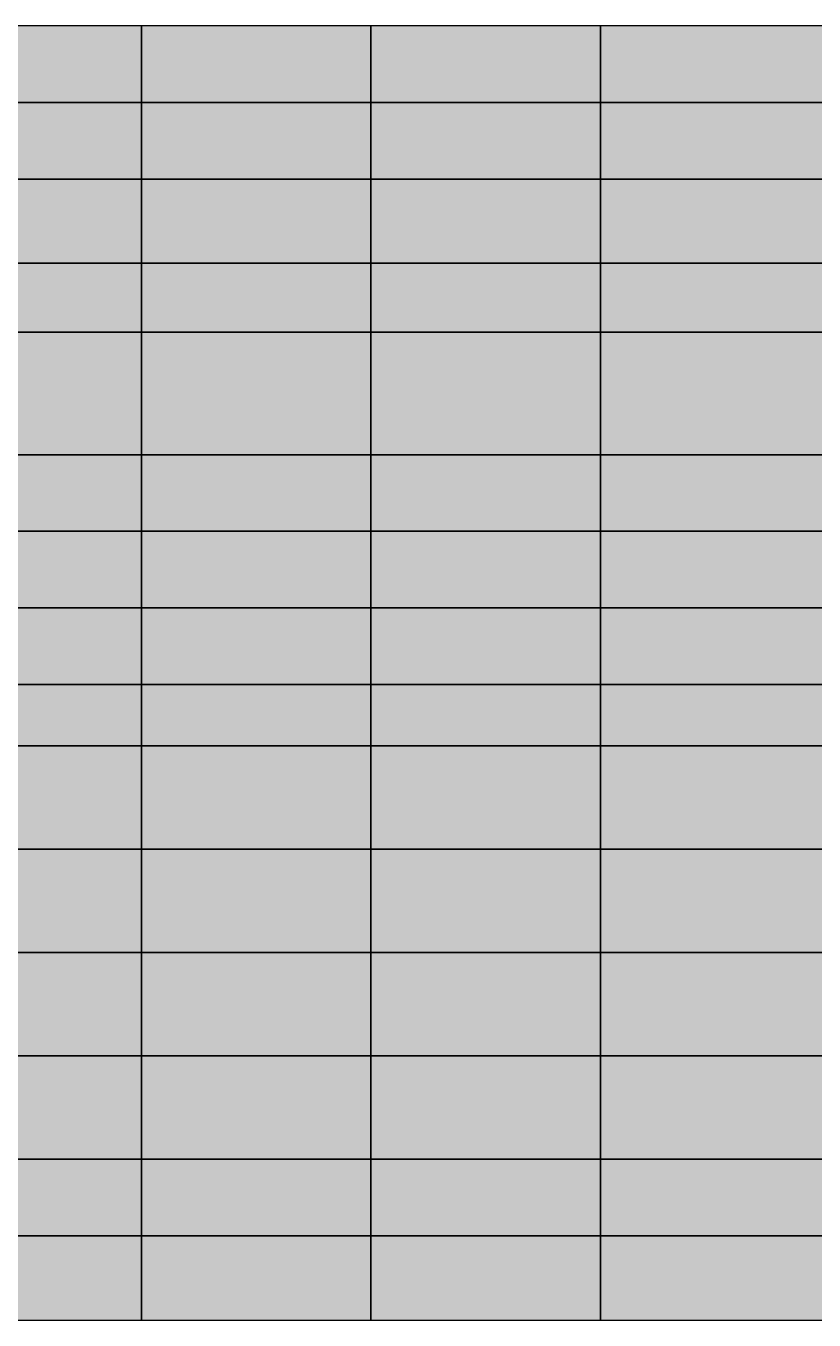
# Model space of a CAD drawing. Header units: inches. Extents: x -100 to 147, y -140 to 41.
# Drawn here: x -58.51 to -48.21, y -41.4 to -24.5 of the extents above; entities that cross this region are included whole.
import ezdxf

# ---------------------------------------------------------------- set-up
doc = ezdxf.new("R2010")
doc.units = ezdxf.units.IN
doc.header["$MEASUREMENT"] = 0
for name, color, linetype in [('Contour 1-01', 7, 'Continuous'), ('Contour 1-04', 7, 'Continuous'), ('Contour 1-06', 7, 'Continuous'), ('Contour 1-09', 7, 'Continuous'), ('Contour 1-10', 7, 'Continuous'), ('Mesh-Ac1①', 7, 'Continuous'), ('Mesh-Acs', 7, 'Continuous'), ('Mesh-Ag1', 7, 'Continuous'), ('Mesh-Dc1', 7, 'Continuous'), ('Mesh-Dg1', 7, 'Continuous'), ('Mesh-Ds1', 7, 'Continuous'), ('Undeformed Mesh-Ac1①', 7, 'Continuous'), ('Undeformed Mesh-Acs', 7, 'Continuous'), ('Undeformed Mesh-Ag1', 7, 'Continuous'), ('Undeformed Mesh-Dc1', 7, 'Continuous'), ('Undeformed Mesh-Dg1', 7, 'Continuous'), ('Undeformed Mesh-Ds1', 7, 'Continuous')]:
    doc.layers.add(name, color=color, linetype=linetype)

msp = doc.modelspace()

# ---------------------------------------------------------------- linework, layer by layer
at = {"color": 7, "true_color": 0xffffff, "transparency": 33554687}
for points in [[(-57, -24.5), (-60, -24.5), (-60, -25.5)], [(-57, -24.5), (-60, -25.5), (-57, -25.5)], [(-54, -24.5), (-57, -24.5), (-57, -25.5)], [(-54, -24.5), (-57, -25.5), (-54, -25.5)], [(-51, -24.5), (-54, -24.5), (-54, -25.5)], [(-51, -24.5), (-54, -25.5), (-51, -25.5)], [(-48, -24.5), (-51, -24.5), (-51, -25.5)], [(-48, -24.5), (-51, -25.5), (-48, -25.5)], [(-60, -26.5), (-57, -26.5), (-57, -25.5)], [(-60, -26.5), (-57, -25.5), (-60, -25.5)], [(-57, -26.5), (-54, -26.5), (-54, -25.5)], [(-57, -26.5), (-54, -25.5), (-57, -25.5)], [(-54, -26.5), (-51, -26.5), (-51, -25.5)], [(-54, -26.5), (-51, -25.5), (-54, -25.5)], [(-51, -26.5), (-48, -26.5), (-48, -25.5)], [(-51, -26.5), (-48, -25.5), (-51, -25.5)], [(-60, -27.6), (-57, -27.6), (-57, -26.5)], [(-60, -27.6), (-57, -26.5), (-60, -26.5)], [(-57, -27.6), (-54, -27.6), (-54, -26.5)], [(-57, -27.6), (-54, -26.5), (-57, -26.5)], [(-54, -27.6), (-51, -27.6), (-51, -26.5)], [(-54, -27.6), (-51, -26.5), (-54, -26.5)], [(-51, -27.6), (-48, -27.6), (-48, -26.5)], [(-51, -27.6), (-48, -26.5), (-51, -26.5)], [(-60, -28.5), (-57, -28.5), (-57, -27.6)], [(-60, -28.5), (-57, -27.6), (-60, -27.6)], [(-57, -28.5), (-54, -28.5), (-54, -27.6)], [(-57, -28.5), (-54, -27.6), (-57, -27.6)], [(-54, -28.5), (-51, -28.5), (-51, -27.6)], [(-54, -28.5), (-51, -27.6), (-54, -27.6)], [(-51, -28.5), (-48, -28.5), (-48, -27.6)], [(-51, -28.5), (-48, -27.6), (-51, -27.6)], [(-57, -28.5), (-60, -28.5), (-60, -30.1)], [(-57, -28.5), (-60, -30.1), (-57, -30.1)], [(-54, -28.5), (-57, -28.5), (-57, -30.1)], [(-54, -28.5), (-57, -30.1), (-54, -30.1)], [(-51, -28.5), (-54, -28.5), (-54, -30.1)], [(-51, -28.5), (-54, -30.1), (-51, -30.1)], [(-48, -28.5), (-51, -28.5), (-51, -30.1)], [(-48, -28.5), (-51, -30.1), (-48, -30.1)], [(-60, -31.1), (-57, -31.1), (-57, -30.1)], [(-60, -31.1), (-57, -30.1), (-60, -30.1)], [(-57, -31.1), (-54, -31.1), (-54, -30.1)], [(-57, -31.1), (-54, -30.1), (-57, -30.1)], [(-54, -31.1), (-51, -31.1), (-51, -30.1)], [(-54, -31.1), (-51, -30.1), (-54, -30.1)], [(-51, -31.1), (-48, -31.1), (-48, -30.1)], [(-51, -31.1), (-48, -30.1), (-51, -30.1)], [(-57, -31.1), (-60, -31.1), (-60, -32.1)], [(-57, -31.1), (-60, -32.1), (-57, -32.1)], [(-54, -31.1), (-57, -31.1), (-57, -32.1)], [(-54, -31.1), (-57, -32.1), (-54, -32.1)], [(-51, -31.1), (-54, -31.1), (-54, -32.1)], [(-51, -31.1), (-54, -32.1), (-51, -32.1)], [(-48, -31.1), (-51, -31.1), (-51, -32.1)], [(-48, -31.1), (-51, -32.1), (-48, -32.1)], [(-60, -32.1), (-60, -33.1), (-57, -33.1)], [(-60, -32.1), (-57, -33.1), (-57, -32.1)], [(-57, -32.1), (-57, -33.1), (-54, -33.1)], [(-57, -32.1), (-54, -33.1), (-54, -32.1)], [(-54, -32.1), (-54, -33.1), (-51, -33.1)], [(-54, -32.1), (-51, -33.1), (-51, -32.1)], [(-51, -32.1), (-51, -33.1), (-48, -33.1)], [(-51, -32.1), (-48, -33.1), (-48, -32.1)], [(-60, -33.9), (-57, -33.9), (-57, -33.1)], [(-60, -33.9), (-57, -33.1), (-60, -33.1)], [(-57, -33.9), (-54, -33.9), (-54, -33.1)], [(-57, -33.9), (-54, -33.1), (-57, -33.1)], [(-54, -33.9), (-51, -33.9), (-51, -33.1)], [(-54, -33.9), (-51, -33.1), (-54, -33.1)], [(-51, -33.9), (-48, -33.9), (-48, -33.1)], [(-51, -33.9), (-48, -33.1), (-51, -33.1)], [(-60, -33.9), (-60, -35.25), (-57, -35.25)], [(-60, -33.9), (-57, -35.25), (-57, -33.9)], [(-57, -35.25), (-54, -35.25), (-54, -33.9)], [(-57, -35.25), (-54, -33.9), (-57, -33.9)], [(-54, -35.25), (-51, -35.25), (-51, -33.9)], [(-54, -35.25), (-51, -33.9), (-54, -33.9)], [(-51, -35.25), (-48, -35.25), (-48, -33.9)], [(-51, -35.25), (-48, -33.9), (-51, -33.9)], [(-60, -36.6), (-57, -36.6), (-57, -35.25)], [(-60, -36.6), (-57, -35.25), (-60, -35.25)], [(-57, -36.6), (-54, -36.6), (-54, -35.25)], [(-57, -36.6), (-54, -35.25), (-57, -35.25)], [(-54, -36.6), (-51, -36.6), (-51, -35.25)], [(-54, -36.6), (-51, -35.25), (-54, -35.25)], [(-51, -36.6), (-48, -36.6), (-48, -35.25)], [(-51, -36.6), (-48, -35.25), (-51, -35.25)], [(-60, -37.95), (-57, -37.95), (-57, -36.6)], [(-60, -37.95), (-57, -36.6), (-60, -36.6)], [(-57, -37.95), (-54, -37.95), (-54, -36.6)], [(-57, -37.95), (-54, -36.6), (-57, -36.6)], [(-54, -37.95), (-51, -37.95), (-51, -36.6)], [(-54, -37.95), (-51, -36.6), (-54, -36.6)], [(-51, -37.95), (-48, -37.95), (-48, -36.6)], [(-51, -37.95), (-48, -36.6), (-51, -36.6)], [(-57, -37.95), (-60, -37.95), (-60, -39.3)], [(-57, -37.95), (-60, -39.3), (-57, -39.3)], [(-54, -37.95), (-57, -37.95), (-57, -39.3)], [(-54, -37.95), (-57, -39.3), (-54, -39.3)], [(-51, -37.95), (-54, -37.95), (-54, -39.3)], [(-51, -37.95), (-54, -39.3), (-51, -39.3)], [(-48, -37.95), (-51, -37.95), (-51, -39.3)], [(-48, -37.95), (-51, -39.3), (-48, -39.3)], [(-60, -39.3), (-60, -40.3), (-57, -40.3)], [(-60, -39.3), (-57, -40.3), (-57, -39.3)], [(-57, -39.3), (-57, -40.3), (-54, -40.3)], [(-57, -39.3), (-54, -40.3), (-54, -39.3)], [(-51, -39.3), (-54, -39.3), (-54, -40.3)], [(-51, -39.3), (-54, -40.3), (-51, -40.3)], [(-48, -39.3), (-51, -39.3), (-51, -40.3)], [(-48, -39.3), (-51, -40.3), (-48, -40.3)], [(-60, -40.3), (-60, -41.4), (-57, -41.4)], [(-60, -40.3), (-57, -41.4), (-57, -40.3)], [(-57, -41.4), (-54, -41.4), (-54, -40.3)], [(-57, -41.4), (-54, -40.3), (-57, -40.3)], [(-54, -41.4), (-51, -41.4), (-51, -40.3)], [(-54, -41.4), (-51, -40.3), (-54, -40.3)], [(-51, -41.4), (-48, -41.4), (-48, -40.3)], [(-51, -41.4), (-48, -40.3), (-51, -40.3)]]:
    msp.add_solid(points, dxfattribs=at)
at = {"layer": 'Contour 1-01', "color": 5, "true_color": 0x0000ff}
for points in [[(-60, -33.9), (-57, -33.9), (-57, -33.1)], [(-60, -33.9), (-57, -33.1), (-60, -33.1)], [(-57, -33.9), (-54, -33.9), (-54, -33.1)], [(-57, -33.9), (-54, -33.1), (-57, -33.1)], [(-54, -33.9), (-51, -33.9), (-51, -33.1)], [(-54, -33.9), (-51, -33.1), (-54, -33.1)], [(-51, -33.9), (-48, -33.9), (-48, -33.1)], [(-51, -33.9), (-48, -33.1), (-51, -33.1)], [(-60, -33.9), (-60, -35.25), (-57, -35.25)], [(-60, -33.9), (-57, -35.25), (-57, -33.9)], [(-57, -35.25), (-54, -35.25), (-54, -33.9)], [(-57, -35.25), (-54, -33.9), (-57, -33.9)], [(-54, -35.25), (-51, -35.25), (-51, -33.9)], [(-54, -35.25), (-51, -33.9), (-54, -33.9)], [(-51, -35.25), (-48, -35.25), (-48, -33.9)], [(-51, -35.25), (-48, -33.9), (-51, -33.9)], [(-60, -36.6), (-57, -36.6), (-57, -35.25)], [(-60, -36.6), (-57, -35.25), (-60, -35.25)], [(-57, -36.6), (-54, -36.6), (-54, -35.25)], [(-57, -36.6), (-54, -35.25), (-57, -35.25)], [(-54, -36.6), (-51, -36.6), (-51, -35.25)], [(-54, -36.6), (-51, -35.25), (-54, -35.25)], [(-51, -36.6), (-48, -36.6), (-48, -35.25)], [(-51, -36.6), (-48, -35.25), (-51, -35.25)], [(-60, -37.95), (-57, -37.95), (-57, -36.6)], [(-60, -37.95), (-57, -36.6), (-60, -36.6)], [(-57, -37.95), (-54, -37.95), (-54, -36.6)], [(-57, -37.95), (-54, -36.6), (-57, -36.6)], [(-54, -37.95), (-51, -37.95), (-51, -36.6)], [(-54, -37.95), (-51, -36.6), (-54, -36.6)], [(-51, -37.95), (-48, -37.95), (-48, -36.6)], [(-51, -37.95), (-48, -36.6), (-51, -36.6)], [(-57, -37.95), (-60, -37.95), (-60, -39.3)], [(-57, -37.95), (-60, -39.3), (-57, -39.3)], [(-54, -37.95), (-57, -37.95), (-57, -39.3)], [(-54, -37.95), (-57, -39.3), (-54, -39.3)], [(-51, -37.95), (-54, -37.95), (-54, -39.3)], [(-51, -37.95), (-54, -39.3), (-51, -39.3)], [(-48, -37.95), (-51, -37.95), (-51, -39.3)], [(-48, -37.95), (-51, -39.3), (-48, -39.3)]]:
    msp.add_solid(points, dxfattribs=at)
at = {"layer": 'Contour 1-04', "color": 120, "true_color": 0x00ffaa}
for points in [[(-57, -24.5), (-60, -24.5), (-60, -25.5)], [(-57, -24.5), (-60, -25.5), (-57, -25.5)], [(-54, -24.5), (-57, -24.5), (-57, -25.5)], [(-54, -24.5), (-57, -25.5), (-54, -25.5)], [(-51, -24.5), (-54, -24.5), (-54, -25.5)], [(-51, -24.5), (-54, -25.5), (-51, -25.5)], [(-48, -24.5), (-51, -24.5), (-51, -25.5)], [(-48, -24.5), (-51, -25.5), (-48, -25.5)]]:
    msp.add_solid(points, dxfattribs=at)
at = {"layer": 'Contour 1-06', "color": 80, "true_color": 0x38ff00}
for points in [[(-60, -26.5), (-57, -26.5), (-57, -25.5)], [(-60, -26.5), (-57, -25.5), (-60, -25.5)], [(-57, -26.5), (-54, -26.5), (-54, -25.5)], [(-57, -26.5), (-54, -25.5), (-57, -25.5)], [(-54, -26.5), (-51, -26.5), (-51, -25.5)], [(-54, -26.5), (-51, -25.5), (-54, -25.5)], [(-51, -26.5), (-48, -26.5), (-48, -25.5)], [(-51, -26.5), (-48, -25.5), (-51, -25.5)], [(-60, -27.6), (-57, -27.6), (-57, -26.5)], [(-60, -27.6), (-57, -26.5), (-60, -26.5)], [(-57, -27.6), (-54, -27.6), (-54, -26.5)], [(-57, -27.6), (-54, -26.5), (-57, -26.5)], [(-54, -27.6), (-51, -27.6), (-51, -26.5)], [(-54, -27.6), (-51, -26.5), (-54, -26.5)], [(-51, -27.6), (-48, -27.6), (-48, -26.5)], [(-51, -27.6), (-48, -26.5), (-51, -26.5)], [(-60, -28.5), (-57, -28.5), (-57, -27.6)], [(-60, -28.5), (-57, -27.6), (-60, -27.6)], [(-57, -28.5), (-54, -28.5), (-54, -27.6)], [(-57, -28.5), (-54, -27.6), (-57, -27.6)], [(-54, -28.5), (-51, -28.5), (-51, -27.6)], [(-54, -28.5), (-51, -27.6), (-54, -27.6)], [(-51, -28.5), (-48, -28.5), (-48, -27.6)], [(-51, -28.5), (-48, -27.6), (-51, -27.6)], [(-57, -28.5), (-60, -28.5), (-60, -30.1)], [(-57, -28.5), (-60, -30.1), (-57, -30.1)], [(-54, -28.5), (-57, -28.5), (-57, -30.1)], [(-54, -28.5), (-57, -30.1), (-54, -30.1)], [(-51, -28.5), (-54, -28.5), (-54, -30.1)], [(-51, -28.5), (-54, -30.1), (-51, -30.1)], [(-48, -28.5), (-51, -28.5), (-51, -30.1)], [(-48, -28.5), (-51, -30.1), (-48, -30.1)]]:
    msp.add_solid(points, dxfattribs=at)
at = {"layer": 'Contour 1-09', "color": 30, "true_color": 0xff7100}
for points in [[(-57, -31.1), (-60, -31.1), (-60, -32.1)], [(-57, -31.1), (-60, -32.1), (-57, -32.1)], [(-54, -31.1), (-57, -31.1), (-57, -32.1)], [(-54, -31.1), (-57, -32.1), (-54, -32.1)], [(-51, -31.1), (-54, -31.1), (-54, -32.1)], [(-51, -31.1), (-54, -32.1), (-51, -32.1)], [(-48, -31.1), (-51, -31.1), (-51, -32.1)], [(-48, -31.1), (-51, -32.1), (-48, -32.1)], [(-60, -40.3), (-60, -41.4), (-57, -41.4)], [(-60, -40.3), (-57, -41.4), (-57, -40.3)], [(-57, -41.4), (-54, -41.4), (-54, -40.3)], [(-57, -41.4), (-54, -40.3), (-57, -40.3)]]:
    msp.add_solid(points, dxfattribs=at)
at = {"layer": 'Contour 1-10', "color": 1, "true_color": 0xff0000}
for points in [[(-60, -31.1), (-57, -31.1), (-57, -30.1)], [(-60, -31.1), (-57, -30.1), (-60, -30.1)], [(-57, -31.1), (-54, -31.1), (-54, -30.1)], [(-57, -31.1), (-54, -30.1), (-57, -30.1)], [(-54, -31.1), (-51, -31.1), (-51, -30.1)], [(-54, -31.1), (-51, -30.1), (-54, -30.1)], [(-51, -31.1), (-48, -31.1), (-48, -30.1)], [(-51, -31.1), (-48, -30.1), (-51, -30.1)], [(-60, -32.1), (-60, -33.1), (-57, -33.1)], [(-60, -32.1), (-57, -33.1), (-57, -32.1)], [(-57, -32.1), (-57, -33.1), (-54, -33.1)], [(-57, -32.1), (-54, -33.1), (-54, -32.1)], [(-54, -32.1), (-54, -33.1), (-51, -33.1)], [(-54, -32.1), (-51, -33.1), (-51, -32.1)], [(-51, -32.1), (-51, -33.1), (-48, -33.1)], [(-51, -32.1), (-48, -33.1), (-48, -32.1)], [(-60, -39.3), (-60, -40.3), (-57, -40.3)], [(-60, -39.3), (-57, -40.3), (-57, -39.3)], [(-57, -39.3), (-57, -40.3), (-54, -40.3)], [(-57, -39.3), (-54, -40.3), (-54, -39.3)], [(-51, -39.3), (-54, -39.3), (-54, -40.3)], [(-51, -39.3), (-54, -40.3), (-51, -40.3)], [(-48, -39.3), (-51, -39.3), (-51, -40.3)], [(-48, -39.3), (-51, -40.3), (-48, -40.3)], [(-54, -41.4), (-51, -41.4), (-51, -40.3)], [(-54, -41.4), (-51, -40.3), (-54, -40.3)], [(-51, -41.4), (-48, -41.4), (-48, -40.3)], [(-51, -41.4), (-48, -40.3), (-51, -40.3)]]:
    msp.add_solid(points, dxfattribs=at)
at = {"layer": 'Mesh-Ac1①', "color": 18, "true_color": 0x000000, "transparency": 33554559}
for p, q in [((-57, -24.5), (-60, -24.5)), ((-57, -25.5), (-57, -24.5)), ((-54, -24.5), (-57, -24.5)), ((-57, -24.5), (-57, -25.5)), ((-54, -25.5), (-54, -24.5)), ((-51, -24.5), (-54, -24.5)), ((-54, -24.5), (-54, -25.5)), ((-51, -25.5), (-51, -24.5)), ((-48, -24.5), (-51, -24.5)), ((-51, -24.5), (-51, -25.5)), ((-57, -25.5), (-60, -25.5)), ((-60, -25.5), (-57, -25.5)), ((-57, -26.5), (-57, -25.5)), ((-54, -25.5), (-57, -25.5)), ((-57, -25.5), (-57, -26.5)), ((-57, -25.5), (-54, -25.5)), ((-54, -26.5), (-54, -25.5)), ((-51, -25.5), (-54, -25.5)), ((-54, -25.5), (-54, -26.5)), ((-54, -25.5), (-51, -25.5)), ((-51, -26.5), (-51, -25.5)), ((-48, -25.5), (-51, -25.5)), ((-51, -25.5), (-51, -26.5)), ((-51, -25.5), (-48, -25.5)), ((-57, -26.5), (-60, -26.5)), ((-60, -26.5), (-57, -26.5)), ((-57, -27.6), (-57, -26.5)), ((-54, -26.5), (-57, -26.5)), ((-57, -26.5), (-57, -27.6)), ((-57, -26.5), (-54, -26.5)), ((-54, -27.6), (-54, -26.5)), ((-51, -26.5), (-54, -26.5)), ((-54, -26.5), (-54, -27.6)), ((-54, -26.5), (-51, -26.5)), ((-51, -27.6), (-51, -26.5)), ((-51, -26.5), (-48, -26.5)), ((-48, -26.5), (-51, -26.5)), ((-51, -26.5), (-51, -27.6)), ((-57, -27.6), (-60, -27.6)), ((-60, -27.6), (-57, -27.6)), ((-57, -28.5), (-57, -27.6)), ((-54, -27.6), (-57, -27.6)), ((-57, -27.6), (-57, -28.5)), ((-57, -27.6), (-54, -27.6)), ((-54, -28.5), (-54, -27.6)), ((-51, -27.6), (-54, -27.6)), ((-54, -27.6), (-54, -28.5)), ((-54, -27.6), (-51, -27.6)), ((-51, -28.5), (-51, -27.6)), ((-48, -27.6), (-51, -27.6)), ((-51, -27.6), (-51, -28.5)), ((-51, -27.6), (-48, -27.6)), ((-57, -28.5), (-60, -28.5)), ((-60, -28.5), (-57, -28.5)), ((-57, -30.1), (-57, -28.5)), ((-57, -28.5), (-54, -28.5)), ((-54, -28.5), (-57, -28.5)), ((-57, -28.5), (-57, -30.1)), ((-54, -30.1), (-54, -28.5)), ((-51, -28.5), (-54, -28.5)), ((-54, -28.5), (-54, -30.1)), ((-54, -28.5), (-51, -28.5)), ((-51, -30.1), (-51, -28.5)), ((-48, -28.5), (-51, -28.5)), ((-51, -28.5), (-51, -30.1)), ((-51, -28.5), (-48, -28.5)), ((-60, -30.1), (-57, -30.1)), ((-57, -30.1), (-54, -30.1)), ((-54, -30.1), (-51, -30.1)), ((-51, -30.1), (-48, -30.1))]:
    msp.add_line(p, q, dxfattribs=at)
at = {"layer": 'Mesh-Acs', "color": 18, "true_color": 0x000000, "transparency": 33554559}
for p, q in [((-57, -30.1), (-60, -30.1)), ((-57, -31.1), (-57, -30.1)), ((-54, -30.1), (-57, -30.1)), ((-57, -30.1), (-57, -31.1)), ((-54, -31.1), (-54, -30.1)), ((-51, -30.1), (-54, -30.1)), ((-54, -30.1), (-54, -31.1)), ((-51, -31.1), (-51, -30.1)), ((-48, -30.1), (-51, -30.1)), ((-51, -30.1), (-51, -31.1)), ((-57, -31.1), (-60, -31.1)), ((-60, -31.1), (-57, -31.1)), ((-57, -32.1), (-57, -31.1)), ((-54, -31.1), (-57, -31.1)), ((-57, -31.1), (-57, -32.1)), ((-57, -31.1), (-54, -31.1)), ((-54, -32.1), (-54, -31.1)), ((-51, -31.1), (-54, -31.1)), ((-54, -31.1), (-54, -32.1)), ((-54, -31.1), (-51, -31.1)), ((-51, -32.1), (-51, -31.1)), ((-48, -31.1), (-51, -31.1)), ((-51, -31.1), (-51, -32.1)), ((-51, -31.1), (-48, -31.1)), ((-57, -32.1), (-60, -32.1)), ((-60, -32.1), (-57, -32.1)), ((-57, -33.1), (-57, -32.1)), ((-57, -32.1), (-57, -33.1)), ((-54, -32.1), (-57, -32.1)), ((-57, -32.1), (-54, -32.1)), ((-54, -33.1), (-54, -32.1)), ((-54, -32.1), (-54, -33.1)), ((-51, -32.1), (-54, -32.1)), ((-54, -32.1), (-51, -32.1)), ((-51, -33.1), (-51, -32.1)), ((-51, -32.1), (-51, -33.1)), ((-48, -32.1), (-51, -32.1)), ((-51, -32.1), (-48, -32.1)), ((-60, -33.1), (-57, -33.1)), ((-57, -33.1), (-54, -33.1)), ((-54, -33.1), (-51, -33.1)), ((-51, -33.1), (-48, -33.1))]:
    msp.add_line(p, q, dxfattribs=at)
at = {"layer": 'Mesh-Ag1', "color": 18, "true_color": 0x000000, "transparency": 33554559}
for p, q in [((-57, -33.1), (-60, -33.1)), ((-57, -33.9), (-57, -33.1)), ((-54, -33.1), (-57, -33.1)), ((-57, -33.1), (-57, -33.9)), ((-54, -33.9), (-54, -33.1)), ((-51, -33.1), (-54, -33.1)), ((-54, -33.1), (-54, -33.9)), ((-51, -33.9), (-51, -33.1)), ((-48, -33.1), (-51, -33.1)), ((-51, -33.1), (-51, -33.9)), ((-60, -33.9), (-57, -33.9)), ((-57, -33.9), (-54, -33.9)), ((-54, -33.9), (-51, -33.9)), ((-51, -33.9), (-48, -33.9))]:
    msp.add_line(p, q, dxfattribs=at)
at = {"layer": 'Mesh-Dc1', "color": 18, "true_color": 0x000000, "transparency": 33554559}
for p, q in [((-57, -33.9), (-60, -33.9)), ((-57, -35.25), (-57, -33.9)), ((-54, -33.9), (-57, -33.9)), ((-57, -33.9), (-57, -35.25)), ((-54, -35.25), (-54, -33.9)), ((-51, -33.9), (-54, -33.9)), ((-54, -33.9), (-54, -35.25)), ((-51, -35.25), (-51, -33.9)), ((-48, -33.9), (-51, -33.9)), ((-51, -33.9), (-51, -35.25)), ((-57, -35.25), (-60, -35.25)), ((-60, -35.25), (-57, -35.25)), ((-57, -36.6), (-57, -35.25)), ((-54, -35.25), (-57, -35.25)), ((-57, -35.25), (-57, -36.6)), ((-57, -35.25), (-54, -35.25)), ((-54, -36.6), (-54, -35.25)), ((-51, -35.25), (-54, -35.25)), ((-54, -35.25), (-54, -36.6)), ((-54, -35.25), (-51, -35.25)), ((-51, -36.6), (-51, -35.25)), ((-48, -35.25), (-51, -35.25)), ((-51, -35.25), (-51, -36.6)), ((-51, -35.25), (-48, -35.25)), ((-57, -36.6), (-60, -36.6)), ((-60, -36.6), (-57, -36.6)), ((-57, -37.95), (-57, -36.6)), ((-54, -36.6), (-57, -36.6)), ((-57, -36.6), (-57, -37.95)), ((-57, -36.6), (-54, -36.6)), ((-54, -37.95), (-54, -36.6)), ((-54, -36.6), (-51, -36.6)), ((-51, -36.6), (-54, -36.6)), ((-54, -36.6), (-54, -37.95)), ((-51, -37.95), (-51, -36.6)), ((-48, -36.6), (-51, -36.6)), ((-51, -36.6), (-51, -37.95)), ((-51, -36.6), (-48, -36.6)), ((-57, -37.95), (-60, -37.95)), ((-60, -37.95), (-57, -37.95)), ((-57, -39.3), (-57, -37.95)), ((-54, -37.95), (-57, -37.95)), ((-57, -37.95), (-57, -39.3)), ((-57, -37.95), (-54, -37.95)), ((-54, -39.3), (-54, -37.95)), ((-51, -37.95), (-54, -37.95)), ((-54, -37.95), (-54, -39.3)), ((-54, -37.95), (-51, -37.95)), ((-51, -39.3), (-51, -37.95)), ((-48, -37.95), (-51, -37.95)), ((-51, -37.95), (-51, -39.3)), ((-51, -37.95), (-48, -37.95)), ((-60, -39.3), (-57, -39.3)), ((-57, -39.3), (-54, -39.3)), ((-54, -39.3), (-51, -39.3)), ((-51, -39.3), (-48, -39.3))]:
    msp.add_line(p, q, dxfattribs=at)
at = {"layer": 'Mesh-Dg1', "color": 18, "true_color": 0x000000, "transparency": 33554559}
for p, q in [((-57, -40.3), (-60, -40.3)), ((-57, -41.4), (-57, -40.3)), ((-54, -40.3), (-57, -40.3)), ((-57, -40.3), (-57, -41.4)), ((-54, -41.4), (-54, -40.3)), ((-51, -40.3), (-54, -40.3)), ((-54, -40.3), (-54, -41.4)), ((-51, -41.4), (-51, -40.3)), ((-48, -40.3), (-51, -40.3)), ((-51, -40.3), (-51, -41.4)), ((-60, -41.4), (-57, -41.4)), ((-57, -41.4), (-54, -41.4)), ((-54, -41.4), (-51, -41.4)), ((-51, -41.4), (-48, -41.4))]:
    msp.add_line(p, q, dxfattribs=at)
at = {"layer": 'Mesh-Ds1', "color": 18, "true_color": 0x000000, "transparency": 33554559}
for p, q in [((-57, -39.3), (-60, -39.3)), ((-57, -40.3), (-57, -39.3)), ((-57, -39.3), (-57, -40.3)), ((-54, -39.3), (-57, -39.3)), ((-54, -40.3), (-54, -39.3)), ((-51, -39.3), (-54, -39.3)), ((-54, -39.3), (-54, -40.3)), ((-51, -40.3), (-51, -39.3)), ((-48, -39.3), (-51, -39.3)), ((-51, -39.3), (-51, -40.3)), ((-60, -40.3), (-57, -40.3)), ((-57, -40.3), (-54, -40.3)), ((-54, -40.3), (-51, -40.3)), ((-51, -40.3), (-48, -40.3))]:
    msp.add_line(p, q, dxfattribs=at)
at = {"layer": 'Undeformed Mesh-Ac1①', "color": 8, "true_color": 0x808080, "transparency": 33554687}
for p, q in [((-57, -24.5), (-60, -24.5)), ((-57, -25.5), (-57, -24.5)), ((-54, -24.5), (-57, -24.5)), ((-57, -24.5), (-57, -25.5)), ((-54, -25.5), (-54, -24.5)), ((-51, -24.5), (-54, -24.5)), ((-54, -24.5), (-54, -25.5)), ((-51, -25.5), (-51, -24.5)), ((-48, -24.5), (-51, -24.5)), ((-51, -24.5), (-51, -25.5)), ((-57, -25.5), (-60, -25.5)), ((-60, -25.5), (-57, -25.5)), ((-57, -26.5), (-57, -25.5)), ((-54, -25.5), (-57, -25.5)), ((-57, -25.5), (-57, -26.5)), ((-57, -25.5), (-54, -25.5)), ((-54, -26.5), (-54, -25.5)), ((-51, -25.5), (-54, -25.5)), ((-54, -25.5), (-54, -26.5)), ((-54, -25.5), (-51, -25.5)), ((-51, -26.5), (-51, -25.5)), ((-48, -25.5), (-51, -25.5)), ((-51, -25.5), (-51, -26.5)), ((-51, -25.5), (-48, -25.5)), ((-57, -26.5), (-60, -26.5)), ((-60, -26.5), (-57, -26.5)), ((-57, -27.6), (-57, -26.5)), ((-54, -26.5), (-57, -26.5)), ((-57, -26.5), (-57, -27.6)), ((-57, -26.5), (-54, -26.5)), ((-54, -27.6), (-54, -26.5)), ((-51, -26.5), (-54, -26.5)), ((-54, -26.5), (-54, -27.6)), ((-54, -26.5), (-51, -26.5)), ((-51, -27.6), (-51, -26.5)), ((-51, -26.5), (-48, -26.5)), ((-48, -26.5), (-51, -26.5)), ((-51, -26.5), (-51, -27.6)), ((-57, -27.6), (-60, -27.6)), ((-60, -27.6), (-57, -27.6)), ((-57, -28.5), (-57, -27.6)), ((-54, -27.6), (-57, -27.6)), ((-57, -27.6), (-57, -28.5)), ((-57, -27.6), (-54, -27.6)), ((-54, -28.5), (-54, -27.6)), ((-51, -27.6), (-54, -27.6)), ((-54, -27.6), (-54, -28.5)), ((-54, -27.6), (-51, -27.6)), ((-51, -28.5), (-51, -27.6)), ((-48, -27.6), (-51, -27.6)), ((-51, -27.6), (-51, -28.5)), ((-51, -27.6), (-48, -27.6)), ((-57, -28.5), (-60, -28.5)), ((-60, -28.5), (-57, -28.5)), ((-57, -30.1), (-57, -28.5)), ((-57, -28.5), (-54, -28.5)), ((-54, -28.5), (-57, -28.5)), ((-57, -28.5), (-57, -30.1)), ((-54, -30.1), (-54, -28.5)), ((-51, -28.5), (-54, -28.5)), ((-54, -28.5), (-54, -30.1)), ((-54, -28.5), (-51, -28.5)), ((-51, -30.1), (-51, -28.5)), ((-48, -28.5), (-51, -28.5)), ((-51, -28.5), (-51, -30.1)), ((-51, -28.5), (-48, -28.5)), ((-60, -30.1), (-57, -30.1)), ((-57, -30.1), (-54, -30.1)), ((-54, -30.1), (-51, -30.1)), ((-51, -30.1), (-48, -30.1))]:
    msp.add_line(p, q, dxfattribs=at)
at = {"layer": 'Undeformed Mesh-Acs', "color": 8, "true_color": 0x808080, "transparency": 33554687}
for p, q in [((-57, -30.1), (-60, -30.1)), ((-57, -31.1), (-57, -30.1)), ((-54, -30.1), (-57, -30.1)), ((-57, -30.1), (-57, -31.1)), ((-54, -31.1), (-54, -30.1)), ((-51, -30.1), (-54, -30.1)), ((-54, -30.1), (-54, -31.1)), ((-51, -31.1), (-51, -30.1)), ((-48, -30.1), (-51, -30.1)), ((-51, -30.1), (-51, -31.1)), ((-57, -31.1), (-60, -31.1)), ((-60, -31.1), (-57, -31.1)), ((-57, -32.1), (-57, -31.1)), ((-54, -31.1), (-57, -31.1)), ((-57, -31.1), (-57, -32.1)), ((-57, -31.1), (-54, -31.1)), ((-54, -32.1), (-54, -31.1)), ((-51, -31.1), (-54, -31.1)), ((-54, -31.1), (-54, -32.1)), ((-54, -31.1), (-51, -31.1)), ((-51, -32.1), (-51, -31.1)), ((-48, -31.1), (-51, -31.1)), ((-51, -31.1), (-51, -32.1)), ((-51, -31.1), (-48, -31.1)), ((-57, -32.1), (-60, -32.1)), ((-60, -32.1), (-57, -32.1)), ((-57, -33.1), (-57, -32.1)), ((-57, -32.1), (-57, -33.1)), ((-54, -32.1), (-57, -32.1)), ((-57, -32.1), (-54, -32.1)), ((-54, -33.1), (-54, -32.1)), ((-54, -32.1), (-54, -33.1)), ((-51, -32.1), (-54, -32.1)), ((-54, -32.1), (-51, -32.1)), ((-51, -33.1), (-51, -32.1)), ((-51, -32.1), (-51, -33.1)), ((-48, -32.1), (-51, -32.1)), ((-51, -32.1), (-48, -32.1)), ((-60, -33.1), (-57, -33.1)), ((-57, -33.1), (-54, -33.1)), ((-54, -33.1), (-51, -33.1)), ((-51, -33.1), (-48, -33.1))]:
    msp.add_line(p, q, dxfattribs=at)
at = {"layer": 'Undeformed Mesh-Ag1', "color": 8, "true_color": 0x808080, "transparency": 33554687}
for p, q in [((-57, -33.1), (-60, -33.1)), ((-57, -33.9), (-57, -33.1)), ((-54, -33.1), (-57, -33.1)), ((-57, -33.1), (-57, -33.9)), ((-54, -33.9), (-54, -33.1)), ((-51, -33.1), (-54, -33.1)), ((-54, -33.1), (-54, -33.9)), ((-51, -33.9), (-51, -33.1)), ((-48, -33.1), (-51, -33.1)), ((-51, -33.1), (-51, -33.9)), ((-60, -33.9), (-57, -33.9)), ((-57, -33.9), (-54, -33.9)), ((-54, -33.9), (-51, -33.9)), ((-51, -33.9), (-48, -33.9))]:
    msp.add_line(p, q, dxfattribs=at)
at = {"layer": 'Undeformed Mesh-Dc1', "color": 8, "true_color": 0x808080, "transparency": 33554687}
for p, q in [((-57, -33.9), (-60, -33.9)), ((-57, -35.25), (-57, -33.9)), ((-54, -33.9), (-57, -33.9)), ((-57, -33.9), (-57, -35.25)), ((-54, -35.25), (-54, -33.9)), ((-51, -33.9), (-54, -33.9)), ((-54, -33.9), (-54, -35.25)), ((-51, -35.25), (-51, -33.9)), ((-48, -33.9), (-51, -33.9)), ((-51, -33.9), (-51, -35.25)), ((-57, -35.25), (-60, -35.25)), ((-60, -35.25), (-57, -35.25)), ((-57, -36.6), (-57, -35.25)), ((-54, -35.25), (-57, -35.25)), ((-57, -35.25), (-57, -36.6)), ((-57, -35.25), (-54, -35.25)), ((-54, -36.6), (-54, -35.25)), ((-51, -35.25), (-54, -35.25)), ((-54, -35.25), (-54, -36.6)), ((-54, -35.25), (-51, -35.25)), ((-51, -36.6), (-51, -35.25)), ((-48, -35.25), (-51, -35.25)), ((-51, -35.25), (-51, -36.6)), ((-51, -35.25), (-48, -35.25)), ((-57, -36.6), (-60, -36.6)), ((-60, -36.6), (-57, -36.6)), ((-57, -37.95), (-57, -36.6)), ((-54, -36.6), (-57, -36.6)), ((-57, -36.6), (-57, -37.95)), ((-57, -36.6), (-54, -36.6)), ((-54, -37.95), (-54, -36.6)), ((-54, -36.6), (-51, -36.6)), ((-51, -36.6), (-54, -36.6)), ((-54, -36.6), (-54, -37.95)), ((-51, -37.95), (-51, -36.6)), ((-48, -36.6), (-51, -36.6)), ((-51, -36.6), (-51, -37.95)), ((-51, -36.6), (-48, -36.6)), ((-57, -37.95), (-60, -37.95)), ((-60, -37.95), (-57, -37.95)), ((-57, -39.3), (-57, -37.95)), ((-54, -37.95), (-57, -37.95)), ((-57, -37.95), (-57, -39.3)), ((-57, -37.95), (-54, -37.95)), ((-54, -39.3), (-54, -37.95)), ((-51, -37.95), (-54, -37.95)), ((-54, -37.95), (-54, -39.3)), ((-54, -37.95), (-51, -37.95)), ((-51, -39.3), (-51, -37.95)), ((-48, -37.95), (-51, -37.95)), ((-51, -37.95), (-51, -39.3)), ((-51, -37.95), (-48, -37.95)), ((-60, -39.3), (-57, -39.3)), ((-57, -39.3), (-54, -39.3)), ((-54, -39.3), (-51, -39.3)), ((-51, -39.3), (-48, -39.3))]:
    msp.add_line(p, q, dxfattribs=at)
at = {"layer": 'Undeformed Mesh-Dg1', "color": 8, "true_color": 0x808080, "transparency": 33554687}
for p, q in [((-57, -40.3), (-60, -40.3)), ((-57, -41.4), (-57, -40.3)), ((-54, -40.3), (-57, -40.3)), ((-57, -40.3), (-57, -41.4)), ((-54, -41.4), (-54, -40.3)), ((-51, -40.3), (-54, -40.3)), ((-54, -40.3), (-54, -41.4)), ((-51, -41.4), (-51, -40.3)), ((-48, -40.3), (-51, -40.3)), ((-51, -40.3), (-51, -41.4)), ((-60, -41.4), (-57, -41.4)), ((-57, -41.4), (-54, -41.4)), ((-54, -41.4), (-51, -41.4)), ((-51, -41.4), (-48, -41.4))]:
    msp.add_line(p, q, dxfattribs=at)
at = {"layer": 'Undeformed Mesh-Ds1', "color": 8, "true_color": 0x808080, "transparency": 33554687}
for p, q in [((-57, -39.3), (-60, -39.3)), ((-57, -40.3), (-57, -39.3)), ((-57, -39.3), (-57, -40.3)), ((-54, -39.3), (-57, -39.3)), ((-54, -40.3), (-54, -39.3)), ((-51, -39.3), (-54, -39.3)), ((-54, -39.3), (-54, -40.3)), ((-51, -40.3), (-51, -39.3)), ((-48, -39.3), (-51, -39.3)), ((-51, -39.3), (-51, -40.3)), ((-60, -40.3), (-57, -40.3)), ((-57, -40.3), (-54, -40.3)), ((-54, -40.3), (-51, -40.3)), ((-51, -40.3), (-48, -40.3))]:
    msp.add_line(p, q, dxfattribs=at)

doc.saveas('drawing.dxf')
